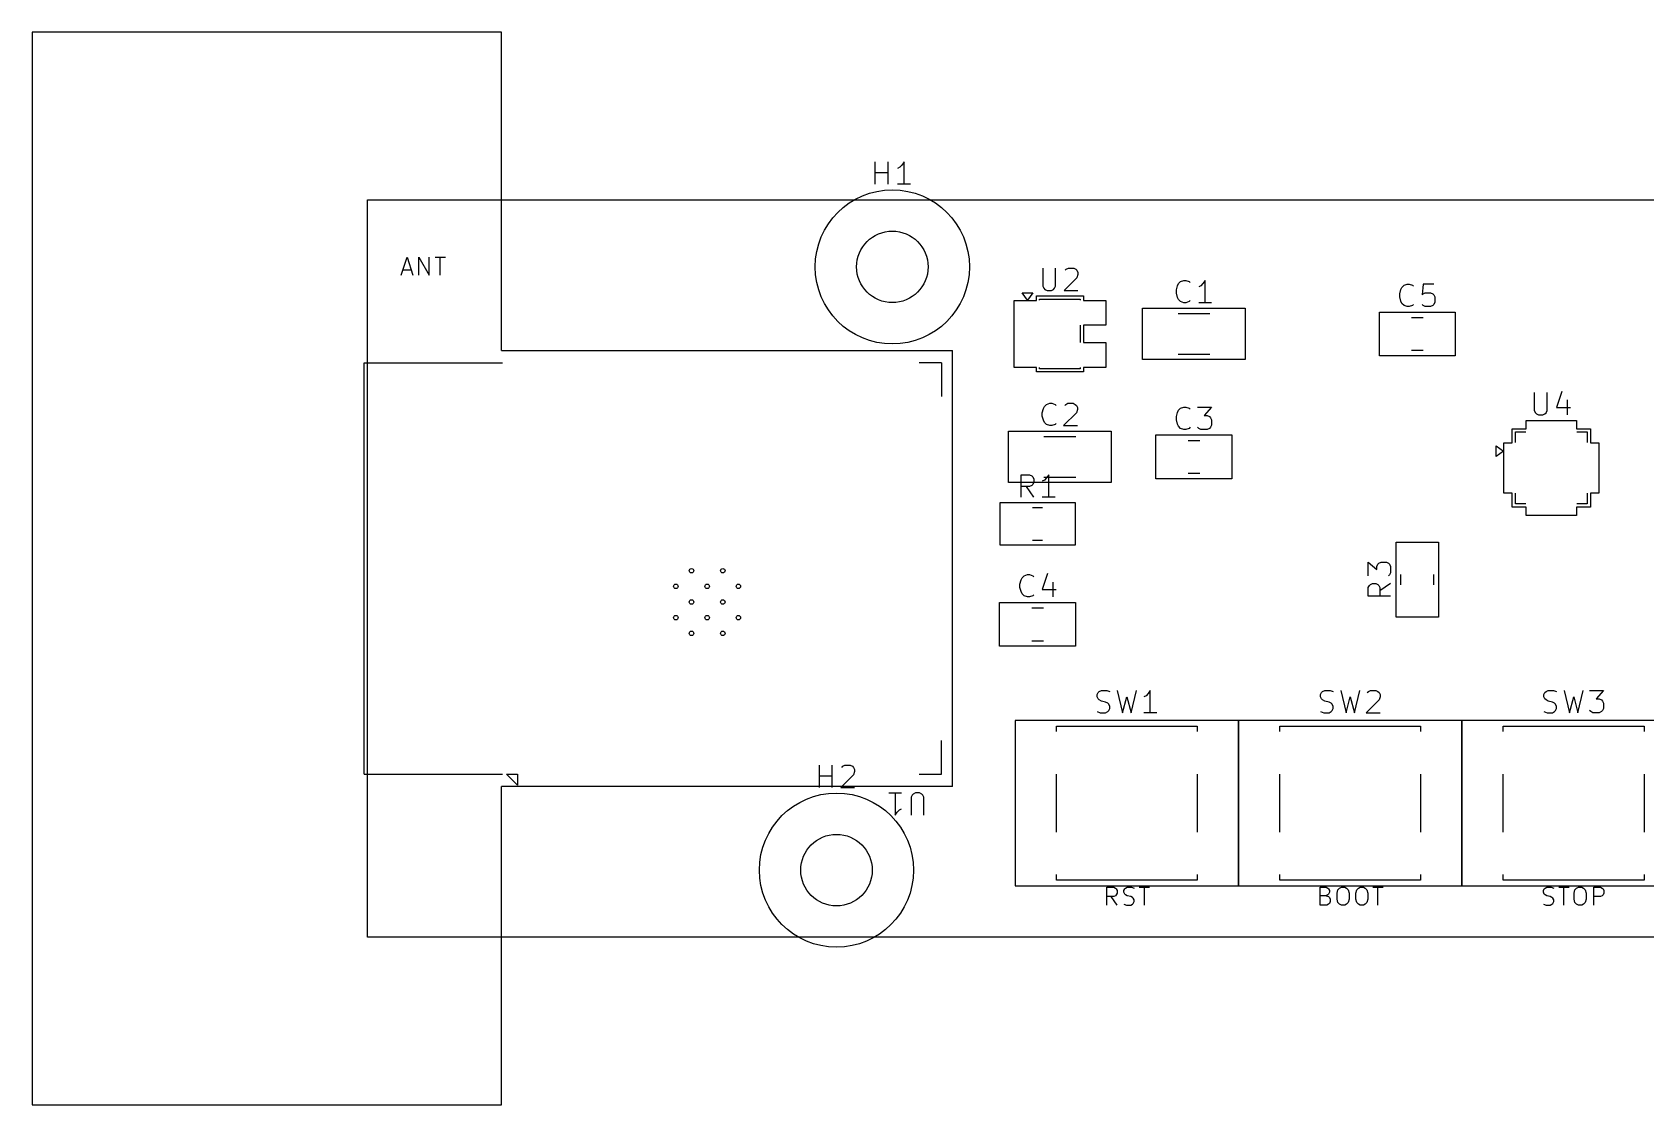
# Model space of a CAD drawing. Header units: millimetres. Extents: x -15 to 128, y -8 to 40.
# Drawn here: x -15 to 57.2, y -7.5 to 40.5 of the extents above; entities that cross this region are included whole.
import ezdxf

# ---------------------------------------------------------------- set-up
doc = ezdxf.new("R2010")
doc.units = ezdxf.units.MM
for name, color, linetype, true_color in [('Edge.Cuts', 254, 'CONTINUOUS', 0xd0d2cd), ('F.Courtyard', 6, 'CONTINUOUS', 0xff26e2), ('F.Silkscreen', 41, 'CONTINUOUS', 0xf2eda1), ('User.Drawings', 9, 'CONTINUOUS', 0xc2c2c2)]:
    doc.layers.add(name, color=color, linetype=linetype, true_color=true_color)

msp = doc.modelspace()

# ---------------------------------------------------------------- linework, layer by layer
at = {"layer": 'Edge.Cuts', "linetype": 'CONTINUOUS'}
for p, q in [((0, 33), (128, 33)), ((0, 0), (0, 33)), ((128, 0), (0, 0))]:
    msp.add_line(p, q, dxfattribs=at)
at = {"layer": 'Edge.Cuts'}
for centre, radius in [((23.5, 30), 1.599999), ((14.51, 16.4), 0.1), ((15.91, 16.4), 0.1), ((13.81, 15.7), 0.1), ((15.21, 15.7), 0.1), ((16.61, 15.7), 0.1), ((14.51, 15), 0.1), ((15.91, 15), 0.1), ((13.81, 14.3), 0.1), ((15.21, 14.3), 0.1), ((16.61, 14.3), 0.1), ((14.51, 13.6), 0.1), ((15.91, 13.6), 0.1), ((21, 3), 1.599999)]:
    msp.add_circle(centre, radius, dxfattribs=at)
at = {"layer": 'F.Courtyard', "linetype": 'CONTINUOUS'}
for p, q in [((-15, 40.5), (-15, -7.5)), ((6, 40.5), (-15, 40.5)), ((6, 26.25), (6, 40.5)), ((28.95, 28.5), (29.95, 28.5)), ((28.95, 25.5), (28.95, 28.5)), ((29.95, 28.7), (32.05, 28.7)), ((29.95, 28.5), (29.95, 28.7)), ((32.05, 28.7), (32.05, 28.5)), ((32.05, 28.5), (33.05, 28.5)), ((33.05, 28.5), (33.05, 27.39)), ((34.7, 28.15), (39.3, 28.15)), ((34.7, 25.85), (34.7, 28.15)), ((39.3, 28.15), (39.3, 25.85)), ((45.3, 27.98), (48.7, 27.98)), ((45.3, 26.02), (45.3, 27.98)), ((48.7, 27.98), (48.7, 26.02)), ((32.05, 27.39), (32.05, 26.61)), ((33.05, 27.39), (32.05, 27.39)), ((6, 26.25), (26.2, 26.25)), ((26.2, 6.75), (26.2, 26.25)), ((32.05, 26.61), (33.05, 26.61)), ((33.05, 26.61), (33.05, 25.5)), ((48.7, 26.02), (45.3, 26.02)), ((29.95, 25.5), (28.95, 25.5)), ((29.95, 25.3), (29.95, 25.5)), ((32.05, 25.3), (29.95, 25.3)), ((32.05, 25.5), (32.05, 25.3)), ((33.05, 25.5), (32.05, 25.5)), ((39.3, 25.85), (34.7, 25.85)), ((51.87, 23.13), (54.13, 23.13)), ((51.87, 22.75), (51.87, 23.13)), ((54.13, 23.13), (54.13, 22.75)), ((28.7, 22.65), (33.3, 22.65)), ((28.7, 20.35), (28.7, 22.65)), ((33.3, 22.65), (33.3, 20.35)), ((35.3, 22.48), (38.7, 22.48)), ((35.3, 20.52), (35.3, 22.48)), ((38.7, 22.48), (38.7, 20.52)), ((51.25, 22.75), (51.87, 22.75)), ((51.25, 22.13), (51.25, 22.75)), ((54.13, 22.75), (54.75, 22.75)), ((54.75, 22.75), (54.75, 22.13)), ((50.87, 22.13), (51.25, 22.13)), ((50.87, 19.87), (50.87, 22.13)), ((54.75, 22.13), (55.13, 22.13)), ((55.13, 22.13), (55.13, 19.87)), ((33.3, 20.35), (28.7, 20.35)), ((38.7, 20.52), (35.3, 20.52)), ((51.25, 19.87), (50.87, 19.87)), ((51.25, 19.25), (51.25, 19.87)), ((54.75, 19.87), (54.75, 19.25)), ((55.13, 19.87), (54.75, 19.87)), ((28.32, 19.45), (31.68, 19.45)), ((28.32, 17.55), (28.32, 19.45)), ((31.68, 19.45), (31.68, 17.55)), ((51.87, 19.25), (51.25, 19.25)), ((51.87, 18.87), (51.87, 19.25)), ((54.13, 18.87), (51.87, 18.87)), ((54.13, 19.25), (54.13, 18.87)), ((54.75, 19.25), (54.13, 19.25)), ((31.68, 17.55), (28.32, 17.55)), ((46.05, 17.68), (47.95, 17.68)), ((46.05, 14.32), (46.05, 17.68)), ((47.95, 17.68), (47.95, 14.32)), ((28.3, 14.98), (31.7, 14.98)), ((28.3, 13.02), (28.3, 14.98)), ((31.7, 14.98), (31.7, 13.02)), ((47.95, 14.32), (46.05, 14.32)), ((31.7, 13.02), (28.3, 13.02)), ((29, 9.7), (29, 2.3)), ((39, 9.7), (29, 9.7)), ((39, 2.3), (39, 9.7)), ((39, 9.7), (39, 2.3)), ((49, 9.7), (39, 9.7)), ((49, 9.7), (49, 2.3)), ((59, 9.7), (49, 9.7)), ((49, 2.3), (49, 9.7)), ((6, -7.5), (6, 6.75)), ((26.2, 6.75), (6, 6.75)), ((29, 2.3), (39, 2.3)), ((39, 2.3), (49, 2.3)), ((49, 2.3), (59, 2.3)), ((-15, -7.5), (6, -7.5))]:
    msp.add_line(p, q, dxfattribs=at)
at = {"layer": 'F.Courtyard'}
for centre, radius in [((23.5, 30), 3.45), ((23.5, 30), 1.599999), ((14.51, 16.4), 0.1), ((15.91, 16.4), 0.1), ((13.81, 15.7), 0.1), ((15.21, 15.7), 0.1), ((16.61, 15.7), 0.1), ((14.51, 15), 0.1), ((15.91, 15), 0.1), ((13.81, 14.3), 0.1), ((15.21, 14.3), 0.1), ((16.61, 14.3), 0.1), ((14.51, 13.6), 0.1), ((15.91, 13.6), 0.1), ((21, 3), 3.45), ((21, 3), 1.599999)]:
    msp.add_circle(centre, radius, dxfattribs=at)
at = {"layer": 'F.Silkscreen', "linetype": 'CONTINUOUS'}
for p, q in [((22.738095, 33.695181), (22.738095, 34.695181)), ((23.309523, 33.695181), (23.309523, 34.695181)), ((24.023809, 34.695181), (23.928571, 34.552324)), ((24.023809, 33.695181), (24.023809, 34.695181)), ((22.738095, 34.218991), (23.309523, 34.218991)), ((23.833333, 34.457086), (23.738095, 34.409467)), ((23.928571, 34.552324), (23.833333, 34.457086)), ((24.309523, 33.695181), (23.738095, 33.695181)), ((1.509524, 29.636145), (1.776191, 30.436145)), ((1.776191, 30.436145), (2.042857, 29.636145)), ((2.309524, 29.636145), (2.309524, 30.436145)), ((2.309524, 30.436145), (2.766667, 29.636145)), ((2.766667, 29.636145), (2.766667, 30.436145)), ((3.033333, 30.436145), (3.490476, 30.436145)), ((3.261904, 29.636145), (3.261904, 30.436145)), ((1.585714, 29.864717), (1.966667, 29.864717)), ((30.238095, 29.945181), (30.238095, 29.135658)), ((30.809523, 29.135658), (30.809523, 29.945181)), ((31.238095, 29.849943), (31.285714, 29.897562)), ((31.285714, 29.897562), (31.380952, 29.945181)), ((31.380952, 29.945181), (31.619047, 29.945181)), ((31.619047, 29.945181), (31.714285, 29.897562)), ((31.714285, 29.897562), (31.761904, 29.849943)), ((31.761904, 29.849943), (31.809523, 29.754705)), ((31.809523, 29.659467), (31.761904, 29.51661)), ((31.809523, 29.754705), (31.809523, 29.659467)), ((30.238095, 29.135658), (30.285714, 29.04042)), ((30.285714, 29.04042), (30.333333, 28.9928)), ((30.333333, 28.9928), (30.428571, 28.945181)), ((30.428571, 28.945181), (30.619047, 28.945181)), ((30.619047, 28.945181), (30.714285, 28.9928)), ((30.714285, 28.9928), (30.761904, 29.04042)), ((30.761904, 29.04042), (30.809523, 29.135658)), ((31.761904, 29.51661), (31.190476, 28.945181)), ((31.190476, 28.945181), (31.809523, 28.945181)), ((36.214286, 28.96661), (36.261905, 29.157086)), ((36.214286, 28.823753), (36.214286, 28.96661)), ((36.261905, 29.157086), (36.309524, 29.252324)), ((36.309524, 29.252324), (36.404762, 29.347562)), ((36.404762, 29.347562), (36.547619, 29.395181)), ((36.547619, 29.395181), (36.642857, 29.395181)), ((36.642857, 29.395181), (36.785714, 29.347562)), ((36.785714, 29.347562), (36.833333, 29.299943)), ((37.309524, 29.157086), (37.214286, 29.109467)), ((37.404762, 29.252324), (37.309524, 29.157086)), ((37.5, 29.395181), (37.404762, 29.252324)), ((37.5, 28.395181), (37.5, 29.395181)), ((46.214286, 28.79661), (46.261905, 28.987086)), ((46.261905, 28.987086), (46.309524, 29.082324)), ((46.309524, 29.082324), (46.404762, 29.177562)), ((46.404762, 29.177562), (46.547619, 29.225181)), ((46.547619, 29.225181), (46.642857, 29.225181)), ((46.642857, 29.225181), (46.785714, 29.177562)), ((46.785714, 29.177562), (46.833333, 29.129943)), ((47.261905, 29.225181), (47.214286, 28.748991)), ((47.738095, 29.225181), (47.261905, 29.225181)), ((29.55, 28.51), (29.31, 28.84)), ((29.31, 28.84), (29.79, 28.84)), ((29.55, 28.51), (29.31, 28.84)), ((29.31, 28.84), (29.79, 28.84)), ((29.79, 28.84), (29.55, 28.51)), ((29.79, 28.84), (29.55, 28.51)), ((30.09, 28.56), (31.91, 28.56)), ((30.09, 28.51), (30.09, 28.56)), ((31.91, 28.56), (31.91, 28.51)), ((36.261905, 28.633277), (36.214286, 28.823753)), ((36.309524, 28.538039), (36.261905, 28.633277)), ((36.404762, 28.4428), (36.309524, 28.538039)), ((36.547619, 28.395181), (36.404762, 28.4428)), ((36.642857, 28.395181), (36.547619, 28.395181)), ((36.785714, 28.4428), (36.642857, 28.395181)), ((36.833333, 28.49042), (36.785714, 28.4428)), ((37.785714, 28.395181), (37.214286, 28.395181)), ((46.214286, 28.653753), (46.214286, 28.79661)), ((46.261905, 28.463277), (46.214286, 28.653753)), ((46.309524, 28.368039), (46.261905, 28.463277)), ((46.404762, 28.2728), (46.309524, 28.368039)), ((46.547619, 28.225181), (46.404762, 28.2728)), ((46.642857, 28.225181), (46.547619, 28.225181)), ((46.785714, 28.2728), (46.642857, 28.225181)), ((46.833333, 28.32042), (46.785714, 28.2728)), ((47.214286, 28.748991), (47.261905, 28.79661)), ((47.261905, 28.2728), (47.214286, 28.32042)), ((47.261905, 28.79661), (47.357143, 28.844229)), ((47.357143, 28.225181), (47.261905, 28.2728)), ((47.357143, 28.844229), (47.595238, 28.844229)), ((47.595238, 28.225181), (47.357143, 28.225181)), ((47.595238, 28.844229), (47.690476, 28.79661)), ((47.690476, 28.2728), (47.595238, 28.225181)), ((47.690476, 28.79661), (47.738095, 28.748991)), ((47.738095, 28.32042), (47.690476, 28.2728)), ((47.738095, 28.748991), (47.785714, 28.653753)), ((47.785714, 28.415658), (47.738095, 28.32042)), ((47.785714, 28.653753), (47.785714, 28.415658)), ((36.288748, 27.91), (37.711252, 27.91)), ((46.738748, 27.735), (47.261252, 27.735)), ((31.91, 27.39), (31.91, 26.61)), ((36.288748, 26.09), (37.711252, 26.09)), ((46.738748, 26.265), (47.261252, 26.265)), ((-0.15, 25.7), (6.05, 25.7)), ((-0.15, 7.3), (-0.15, 25.7)), ((25.7, 25.7), (24.7, 25.7)), ((25.7, 25.7), (25.7, 24.2)), ((30.09, 25.44), (30.09, 25.49)), ((31.91, 25.44), (30.09, 25.44)), ((31.91, 25.49), (31.91, 25.44)), ((30.309524, 23.752324), (30.404762, 23.847562)), ((30.404762, 23.847562), (30.547619, 23.895181)), ((30.547619, 23.895181), (30.642857, 23.895181)), ((30.642857, 23.895181), (30.785714, 23.847562)), ((30.785714, 23.847562), (30.833333, 23.799943)), ((31.214286, 23.799943), (31.261905, 23.847562)), ((31.261905, 23.847562), (31.357143, 23.895181)), ((31.357143, 23.895181), (31.595238, 23.895181)), ((31.595238, 23.895181), (31.690476, 23.847562)), ((31.690476, 23.847562), (31.738095, 23.799943)), ((52.238095, 24.375181), (52.238095, 23.565658)), ((52.809523, 23.565658), (52.809523, 24.375181)), ((53.47619, 24.4228), (53.238095, 23.708515)), ((53.714285, 24.041848), (53.714285, 23.375181)), ((30.214286, 23.46661), (30.261905, 23.657086)), ((30.214286, 23.323753), (30.214286, 23.46661)), ((30.261905, 23.133277), (30.214286, 23.323753)), ((30.261905, 23.657086), (30.309524, 23.752324)), ((30.309524, 23.038039), (30.261905, 23.133277)), ((31.738095, 23.46661), (31.166667, 22.895181)), ((31.738095, 23.799943), (31.785714, 23.704705)), ((31.785714, 23.609467), (31.738095, 23.46661)), ((31.785714, 23.704705), (31.785714, 23.609467)), ((36.214286, 23.29661), (36.261905, 23.487086)), ((36.214286, 23.153753), (36.214286, 23.29661)), ((36.261905, 22.963277), (36.214286, 23.153753)), ((36.261905, 23.487086), (36.309524, 23.582324)), ((36.309524, 23.582324), (36.404762, 23.677562)), ((36.404762, 23.677562), (36.547619, 23.725181)), ((36.547619, 23.725181), (36.642857, 23.725181)), ((36.642857, 23.725181), (36.785714, 23.677562)), ((36.785714, 23.677562), (36.833333, 23.629943)), ((37.166667, 23.725181), (37.785714, 23.725181)), ((37.785714, 23.725181), (37.452381, 23.344229)), ((37.452381, 23.344229), (37.595238, 23.344229)), ((37.595238, 23.344229), (37.690476, 23.29661)), ((37.690476, 23.29661), (37.738095, 23.248991)), ((37.738095, 23.248991), (37.785714, 23.153753)), ((37.785714, 23.153753), (37.785714, 22.915658)), ((52.238095, 23.565658), (52.285714, 23.47042)), ((52.285714, 23.47042), (52.333333, 23.4228)), ((52.333333, 23.4228), (52.428571, 23.375181)), ((52.428571, 23.375181), (52.619047, 23.375181)), ((52.619047, 23.375181), (52.714285, 23.4228)), ((52.714285, 23.4228), (52.761904, 23.47042)), ((52.761904, 23.47042), (52.809523, 23.565658)), ((53.238095, 23.708515), (53.857142, 23.708515)), ((30.288748, 22.41), (31.711252, 22.41)), ((30.404762, 22.9428), (30.309524, 23.038039)), ((30.547619, 22.895181), (30.404762, 22.9428)), ((30.642857, 22.895181), (30.547619, 22.895181)), ((30.785714, 22.9428), (30.642857, 22.895181)), ((30.833333, 22.99042), (30.785714, 22.9428)), ((31.166667, 22.895181), (31.785714, 22.895181)), ((36.309524, 22.868039), (36.261905, 22.963277)), ((36.404762, 22.7728), (36.309524, 22.868039)), ((36.547619, 22.725181), (36.404762, 22.7728)), ((36.642857, 22.725181), (36.547619, 22.725181)), ((36.785714, 22.7728), (36.642857, 22.725181)), ((36.833333, 22.82042), (36.785714, 22.7728)), ((37.214286, 22.7728), (37.166667, 22.82042)), ((37.309524, 22.725181), (37.214286, 22.7728)), ((37.595238, 22.725181), (37.309524, 22.725181)), ((37.690476, 22.7728), (37.595238, 22.725181)), ((37.738095, 22.82042), (37.690476, 22.7728)), ((37.785714, 22.915658), (37.738095, 22.82042)), ((51.39, 22.61), (51.865, 22.61)), ((51.39, 22.135), (51.39, 22.61)), ((54.135, 22.61), (54.61, 22.61)), ((54.61, 22.61), (54.61, 22.135)), ((36.738748, 22.235), (37.261252, 22.235)), ((50.53, 21.51), (50.53, 21.99)), ((50.53, 21.99), (50.86, 21.75)), ((50.53, 21.51), (50.53, 21.99)), ((50.53, 21.99), (50.86, 21.75)), ((50.86, 21.75), (50.53, 21.51)), ((50.86, 21.75), (50.53, 21.51)), ((29.261905, 19.695181), (29.261905, 20.695181)), ((29.261905, 20.695181), (29.642857, 20.695181)), ((29.642857, 20.695181), (29.738095, 20.647562)), ((29.738095, 20.647562), (29.785714, 20.599943)), ((29.785714, 20.26661), (29.738095, 20.218991)), ((29.785714, 20.599943), (29.833333, 20.504705)), ((29.833333, 20.361848), (29.785714, 20.26661)), ((29.833333, 20.504705), (29.833333, 20.361848)), ((30.309524, 20.457086), (30.214286, 20.409467)), ((30.288748, 20.59), (31.711252, 20.59)), ((30.404762, 20.552324), (30.309524, 20.457086)), ((30.5, 20.695181), (30.404762, 20.552324)), ((30.5, 19.695181), (30.5, 20.695181)), ((36.738748, 20.765), (37.261252, 20.765)), ((29.642857, 20.171372), (29.261905, 20.171372)), ((29.833333, 19.695181), (29.5, 20.171372)), ((29.738095, 20.218991), (29.642857, 20.171372)), ((30.785714, 19.695181), (30.214286, 19.695181)), ((51.39, 19.39), (51.39, 19.865)), ((54.61, 19.865), (54.61, 19.39)), ((29.772936, 19.235), (30.227064, 19.235)), ((51.865, 19.39), (51.39, 19.39)), ((54.61, 19.39), (54.135, 19.39)), ((29.772936, 17.765), (30.227064, 17.765)), ((44.804819, 16.166668), (44.804819, 16.785715)), ((44.804819, 16.785715), (45.185771, 16.452382)), ((45.185771, 16.595239), (45.23339, 16.690477)), ((45.23339, 16.690477), (45.281009, 16.738096)), ((45.281009, 16.738096), (45.376247, 16.785715)), ((45.376247, 16.785715), (45.614342, 16.785715)), ((45.614342, 16.785715), (45.70958, 16.738096)), ((45.70958, 16.738096), (45.7572, 16.690477)), ((45.7572, 16.690477), (45.804819, 16.595239)), ((29.214286, 15.79661), (29.261905, 15.987086)), ((29.261905, 15.987086), (29.309524, 16.082324)), ((29.309524, 16.082324), (29.404762, 16.177562)), ((29.404762, 16.177562), (29.547619, 16.225181)), ((29.547619, 16.225181), (29.642857, 16.225181)), ((29.642857, 16.225181), (29.785714, 16.177562)), ((29.785714, 16.177562), (29.833333, 16.129943)), ((30.452381, 16.2728), (30.214286, 15.558515)), ((30.690476, 15.891848), (30.690476, 15.225181)), ((45.185771, 16.452382), (45.185771, 16.595239)), ((45.7572, 16.214287), (45.70958, 16.166668)), ((45.804819, 16.309525), (45.7572, 16.214287)), ((45.804819, 16.595239), (45.804819, 16.309525)), ((46.265, 15.772936), (46.265, 16.227064)), ((47.735, 15.772936), (47.735, 16.227064)), ((29.214286, 15.653753), (29.214286, 15.79661)), ((29.261905, 15.463277), (29.214286, 15.653753)), ((29.309524, 15.368039), (29.261905, 15.463277)), ((29.404762, 15.2728), (29.309524, 15.368039)), ((29.547619, 15.225181), (29.404762, 15.2728)), ((29.642857, 15.225181), (29.547619, 15.225181)), ((29.785714, 15.2728), (29.642857, 15.225181)), ((29.833333, 15.32042), (29.785714, 15.2728)), ((30.214286, 15.558515), (30.833333, 15.558515)), ((44.804819, 15.642858), (44.852438, 15.738096)), ((44.804819, 15.261906), (44.804819, 15.642858)), ((45.804819, 15.261906), (44.804819, 15.261906)), ((44.852438, 15.738096), (44.900057, 15.785715)), ((44.900057, 15.785715), (44.995295, 15.833334)), ((44.995295, 15.833334), (45.138152, 15.833334)), ((45.138152, 15.833334), (45.23339, 15.785715)), ((45.23339, 15.785715), (45.281009, 15.738096)), ((45.281009, 15.738096), (45.328628, 15.642858)), ((45.804819, 15.833334), (45.328628, 15.500001)), ((45.328628, 15.642858), (45.328628, 15.261906)), ((29.738748, 14.735), (30.261252, 14.735)), ((29.738748, 13.265), (30.261252, 13.265)), ((32.666667, 10.854705), (32.714286, 10.949943)), ((32.666667, 10.759467), (32.666667, 10.854705)), ((32.714286, 10.949943), (32.761905, 10.997562)), ((32.761905, 10.997562), (32.857143, 11.045181)), ((32.857143, 11.045181), (33.095238, 11.045181)), ((33.095238, 11.045181), (33.238095, 10.997562)), ((33.571429, 11.045181), (33.809524, 10.045181)), ((34.190476, 10.045181), (34.428572, 11.045181)), ((34.952381, 10.902324), (34.857143, 10.807086)), ((35.047619, 11.045181), (34.952381, 10.902324)), ((35.047619, 10.045181), (35.047619, 11.045181)), ((42.666667, 10.854705), (42.714286, 10.949943)), ((42.666667, 10.759467), (42.666667, 10.854705)), ((42.714286, 10.949943), (42.761905, 10.997562)), ((42.761905, 10.997562), (42.857143, 11.045181)), ((42.857143, 11.045181), (43.095238, 11.045181)), ((43.095238, 11.045181), (43.238095, 10.997562)), ((43.571429, 11.045181), (43.809524, 10.045181)), ((44.190476, 10.045181), (44.428572, 11.045181)), ((44.761905, 10.949943), (44.809524, 10.997562)), ((44.809524, 10.997562), (44.904762, 11.045181)), ((44.904762, 11.045181), (45.142857, 11.045181)), ((45.142857, 11.045181), (45.238095, 10.997562)), ((45.238095, 10.997562), (45.285714, 10.949943)), ((45.285714, 10.949943), (45.333333, 10.854705)), ((45.333333, 10.854705), (45.333333, 10.759467)), ((52.666667, 10.854705), (52.714286, 10.949943)), ((52.666667, 10.759467), (52.666667, 10.854705)), ((52.714286, 10.949943), (52.761905, 10.997562)), ((52.761905, 10.997562), (52.857143, 11.045181)), ((52.857143, 11.045181), (53.095238, 11.045181)), ((53.095238, 11.045181), (53.238095, 10.997562)), ((53.571429, 11.045181), (53.809524, 10.045181)), ((54.190476, 10.045181), (54.428572, 11.045181)), ((54.714286, 11.045181), (55.333333, 11.045181)), ((55.333333, 11.045181), (55, 10.664229)), ((32.714286, 10.664229), (32.666667, 10.759467)), ((32.761905, 10.61661), (32.714286, 10.664229)), ((32.857143, 10.568991), (32.761905, 10.61661)), ((33.047619, 10.521372), (32.857143, 10.568991)), ((33.142857, 10.473753), (33.047619, 10.521372)), ((33.190476, 10.426134), (33.142857, 10.473753)), ((33.142857, 10.0928), (33.190476, 10.14042)), ((33.238095, 10.330896), (33.190476, 10.426134)), ((33.190476, 10.14042), (33.238095, 10.235658)), ((33.238095, 10.235658), (33.238095, 10.330896)), ((33.809524, 10.045181), (34, 10.759467)), ((34, 10.759467), (34.190476, 10.045181)), ((34.857143, 10.807086), (34.761905, 10.759467)), ((42.714286, 10.664229), (42.666667, 10.759467)), ((42.761905, 10.61661), (42.714286, 10.664229)), ((42.857143, 10.568991), (42.761905, 10.61661)), ((43.047619, 10.521372), (42.857143, 10.568991)), ((43.142857, 10.473753), (43.047619, 10.521372)), ((43.190476, 10.426134), (43.142857, 10.473753)), ((43.142857, 10.0928), (43.190476, 10.14042)), ((43.238095, 10.330896), (43.190476, 10.426134)), ((43.190476, 10.14042), (43.238095, 10.235658)), ((43.238095, 10.235658), (43.238095, 10.330896)), ((43.809524, 10.045181), (44, 10.759467)), ((44, 10.759467), (44.190476, 10.045181)), ((45.285714, 10.61661), (44.714286, 10.045181)), ((45.333333, 10.759467), (45.285714, 10.61661)), ((52.714286, 10.664229), (52.666667, 10.759467)), ((52.761905, 10.61661), (52.714286, 10.664229)), ((52.857143, 10.568991), (52.761905, 10.61661)), ((53.047619, 10.521372), (52.857143, 10.568991)), ((53.142857, 10.473753), (53.047619, 10.521372)), ((53.190476, 10.426134), (53.142857, 10.473753)), ((53.142857, 10.0928), (53.190476, 10.14042)), ((53.238095, 10.330896), (53.190476, 10.426134)), ((53.190476, 10.14042), (53.238095, 10.235658)), ((53.238095, 10.235658), (53.238095, 10.330896)), ((53.809524, 10.045181), (54, 10.759467)), ((54, 10.759467), (54.190476, 10.045181)), ((54.761905, 10.0928), (54.714286, 10.14042)), ((55, 10.664229), (55.142857, 10.664229)), ((55.142857, 10.664229), (55.238095, 10.61661)), ((55.238095, 10.61661), (55.285714, 10.568991)), ((55.285714, 10.14042), (55.238095, 10.0928)), ((55.285714, 10.568991), (55.333333, 10.473753)), ((55.333333, 10.235658), (55.285714, 10.14042)), ((55.333333, 10.473753), (55.333333, 10.235658)), ((30.85, 9.45), (37.15, 9.45)), ((30.85, 9.2), (30.85, 9.45)), ((32.666667, 10.0928), (32.809524, 10.045181)), ((32.809524, 10.045181), (33.047619, 10.045181)), ((33.047619, 10.045181), (33.142857, 10.0928)), ((35.333333, 10.045181), (34.761905, 10.045181)), ((37.15, 9.45), (37.15, 9.2)), ((40.85, 9.45), (47.15, 9.45)), ((40.85, 9.2), (40.85, 9.45)), ((42.666667, 10.0928), (42.809524, 10.045181)), ((42.809524, 10.045181), (43.047619, 10.045181)), ((43.047619, 10.045181), (43.142857, 10.0928)), ((44.714286, 10.045181), (45.333333, 10.045181)), ((47.15, 9.45), (47.15, 9.2)), ((50.85, 9.45), (57.15, 9.45)), ((50.85, 9.2), (50.85, 9.45)), ((52.666667, 10.0928), (52.809524, 10.045181)), ((52.809524, 10.045181), (53.047619, 10.045181)), ((53.047619, 10.045181), (53.142857, 10.0928)), ((54.857143, 10.045181), (54.761905, 10.0928)), ((55.142857, 10.045181), (54.857143, 10.045181)), ((55.238095, 10.0928), (55.142857, 10.045181)), ((57.15, 9.45), (57.15, 9.2)), ((25.7, 7.3), (25.7, 8.8)), ((-0.15, 7.3), (6.05, 7.3)), ((6.725, 6.8), (6.225, 7.3)), ((6.225, 7.3), (6.725, 7.3)), ((6.725, 6.8), (6.225, 7.3)), ((6.225, 7.3), (6.725, 7.3)), ((6.725, 7.3), (6.725, 6.8)), ((6.725, 7.3), (6.725, 6.8)), ((20.238095, 6.695181), (20.238095, 7.695181)), ((20.809523, 6.695181), (20.809523, 7.695181)), ((21.761904, 7.26661), (21.190476, 6.695181)), ((21.238095, 7.599943), (21.285714, 7.647562)), ((21.285714, 7.647562), (21.380952, 7.695181)), ((21.380952, 7.695181), (21.619047, 7.695181)), ((21.619047, 7.695181), (21.714285, 7.647562)), ((21.714285, 7.647562), (21.761904, 7.599943)), ((21.761904, 7.599943), (21.809523, 7.504705)), ((21.809523, 7.409467), (21.761904, 7.26661)), ((21.809523, 7.504705), (21.809523, 7.409467)), ((24.7, 7.3), (25.7, 7.3)), ((30.85, 4.7), (30.85, 7.3)), ((37.15, 7.3), (37.15, 4.7)), ((40.85, 4.7), (40.85, 7.3)), ((47.15, 7.3), (47.15, 4.7)), ((50.85, 4.7), (50.85, 7.3)), ((57.15, 7.3), (57.15, 4.7)), ((20.238095, 7.218991), (20.809523, 7.218991)), ((21.190476, 6.695181), (21.809523, 6.695181)), ((23.340476, 6.45482), (23.911904, 6.45482)), ((23.62619, 6.45482), (23.62619, 5.45482)), ((24.388095, 6.359581), (24.340476, 6.264343)), ((24.340476, 6.264343), (24.340476, 5.45482)), ((24.435714, 6.4072), (24.388095, 6.359581)), ((24.530952, 6.45482), (24.435714, 6.4072)), ((24.721428, 6.45482), (24.530952, 6.45482)), ((24.816666, 6.4072), (24.721428, 6.45482)), ((24.864285, 6.359581), (24.816666, 6.4072)), ((24.911904, 6.264343), (24.864285, 6.359581)), ((24.911904, 5.45482), (24.911904, 6.264343)), ((23.62619, 5.45482), (23.721428, 5.597677)), ((23.721428, 5.597677), (23.816666, 5.692915)), ((23.816666, 5.692915), (23.911904, 5.740534)), ((30.85, 2.55), (30.85, 2.8)), ((37.15, 2.55), (30.85, 2.55)), ((33.104762, 1.436145), (33.104762, 2.236145)), ((33.104762, 2.236145), (33.409524, 2.236145)), ((33.409524, 2.236145), (33.485714, 2.19805)), ((33.485714, 2.19805), (33.523809, 2.159955)), ((33.904762, 2.159955), (33.942857, 2.19805)), ((33.942857, 2.19805), (34.019047, 2.236145)), ((34.019047, 2.236145), (34.209524, 2.236145)), ((34.209524, 2.236145), (34.323809, 2.19805)), ((34.552381, 2.236145), (35.009524, 2.236145)), ((34.780952, 1.436145), (34.780952, 2.236145)), ((37.15, 2.8), (37.15, 2.55)), ((40.85, 2.55), (40.85, 2.8)), ((47.15, 2.55), (40.85, 2.55)), ((42.647619, 1.436145), (42.647619, 2.236145)), ((42.647619, 2.236145), (42.914285, 2.236145)), ((42.914285, 2.236145), (42.990476, 2.19805)), ((42.990476, 2.19805), (43.028571, 2.159955)), ((43.447619, 2.12186), (43.523809, 2.19805)), ((43.523809, 2.19805), (43.6, 2.236145)), ((43.6, 2.236145), (43.752381, 2.236145)), ((43.752381, 2.236145), (43.828571, 2.19805)), ((43.828571, 2.19805), (43.904762, 2.12186)), ((44.285714, 2.12186), (44.361904, 2.19805)), ((44.361904, 2.19805), (44.438095, 2.236145)), ((44.438095, 2.236145), (44.590476, 2.236145)), ((44.590476, 2.236145), (44.666666, 2.19805)), ((44.666666, 2.19805), (44.742857, 2.12186)), ((45.009523, 2.236145), (45.466666, 2.236145)), ((45.238094, 1.436145), (45.238094, 2.236145)), ((47.15, 2.8), (47.15, 2.55)), ((50.85, 2.55), (50.85, 2.8)), ((57.15, 2.55), (50.85, 2.55)), ((52.685714, 2.159955), (52.723809, 2.19805)), ((52.723809, 2.19805), (52.799999, 2.236145)), ((52.799999, 2.236145), (52.990476, 2.236145)), ((52.990476, 2.236145), (53.104761, 2.19805)), ((53.333333, 2.236145), (53.790476, 2.236145)), ((53.561904, 1.436145), (53.561904, 2.236145)), ((54.057143, 2.12186), (54.133333, 2.19805)), ((54.133333, 2.19805), (54.209524, 2.236145)), ((54.209524, 2.236145), (54.361905, 2.236145)), ((54.361905, 2.236145), (54.438095, 2.19805)), ((54.438095, 2.19805), (54.514286, 2.12186)), ((54.895238, 1.436145), (54.895238, 2.236145)), ((54.895238, 2.236145), (55.2, 2.236145)), ((55.2, 2.236145), (55.27619, 2.19805)), ((55.27619, 2.19805), (55.314285, 2.159955)), ((57.15, 2.8), (57.15, 2.55)), ((33.409524, 1.817098), (33.104762, 1.817098)), ((33.561905, 1.436145), (33.295238, 1.817098)), ((33.485714, 1.855193), (33.409524, 1.817098)), ((33.523809, 1.893288), (33.485714, 1.855193)), ((33.523809, 2.159955), (33.561905, 2.083764)), ((33.561905, 1.969479), (33.523809, 1.893288)), ((33.561905, 2.083764), (33.561905, 1.969479)), ((33.866666, 2.083764), (33.904762, 2.159955)), ((33.866666, 2.007574), (33.866666, 2.083764)), ((33.904762, 1.931383), (33.866666, 2.007574)), ((33.866666, 1.47424), (33.980952, 1.436145)), ((33.942857, 1.893288), (33.904762, 1.931383)), ((34.019047, 1.855193), (33.942857, 1.893288)), ((34.171428, 1.817098), (34.019047, 1.855193)), ((34.247619, 1.779002), (34.171428, 1.817098)), ((34.171428, 1.436145), (34.247619, 1.47424)), ((34.285714, 1.740907), (34.247619, 1.779002)), ((34.247619, 1.47424), (34.285714, 1.512336)), ((34.323809, 1.664717), (34.285714, 1.740907)), ((34.285714, 1.512336), (34.323809, 1.588526)), ((34.323809, 1.588526), (34.323809, 1.664717)), ((42.914285, 1.855193), (42.647619, 1.855193)), ((42.990476, 1.893288), (42.914285, 1.855193)), ((42.914285, 1.855193), (43.028571, 1.817098)), ((43.028571, 1.47424), (42.952381, 1.436145)), ((43.028571, 1.931383), (42.990476, 1.893288)), ((43.028571, 2.159955), (43.066666, 2.083764)), ((43.066666, 2.007574), (43.028571, 1.931383)), ((43.028571, 1.817098), (43.066666, 1.779002)), ((43.066666, 1.512336), (43.028571, 1.47424)), ((43.066666, 2.083764), (43.066666, 2.007574)), ((43.066666, 1.779002), (43.104762, 1.702812)), ((43.104762, 1.588526), (43.066666, 1.512336)), ((43.104762, 1.702812), (43.104762, 1.588526)), ((43.409523, 1.969479), (43.447619, 2.12186)), ((43.409523, 1.702812), (43.409523, 1.969479)), ((43.447619, 1.550431), (43.409523, 1.702812)), ((43.523809, 1.47424), (43.447619, 1.550431)), ((43.6, 1.436145), (43.523809, 1.47424)), ((43.828571, 1.47424), (43.752381, 1.436145)), ((43.904762, 1.550431), (43.828571, 1.47424)), ((43.904762, 2.12186), (43.942857, 1.969479)), ((43.942857, 1.702812), (43.904762, 1.550431)), ((43.942857, 1.969479), (43.942857, 1.702812)), ((44.247618, 1.969479), (44.285714, 2.12186)), ((44.247618, 1.702812), (44.247618, 1.969479)), ((44.285714, 1.550431), (44.247618, 1.702812)), ((44.361904, 1.47424), (44.285714, 1.550431)), ((44.438095, 1.436145), (44.361904, 1.47424)), ((44.666666, 1.47424), (44.590476, 1.436145)), ((44.742857, 1.550431), (44.666666, 1.47424)), ((44.742857, 2.12186), (44.780952, 1.969479)), ((44.780952, 1.702812), (44.742857, 1.550431)), ((44.780952, 1.969479), (44.780952, 1.702812)), ((52.647618, 2.083764), (52.685714, 2.159955)), ((52.647618, 2.007574), (52.647618, 2.083764)), ((52.685714, 1.931383), (52.647618, 2.007574)), ((52.647618, 1.47424), (52.761904, 1.436145)), ((52.723809, 1.893288), (52.685714, 1.931383)), ((52.799999, 1.855193), (52.723809, 1.893288)), ((52.95238, 1.817098), (52.799999, 1.855193)), ((53.028571, 1.779002), (52.95238, 1.817098)), ((52.95238, 1.436145), (53.028571, 1.47424)), ((53.066666, 1.740907), (53.028571, 1.779002)), ((53.028571, 1.47424), (53.066666, 1.512336)), ((53.104761, 1.664717), (53.066666, 1.740907)), ((53.066666, 1.512336), (53.104761, 1.588526)), ((53.104761, 1.588526), (53.104761, 1.664717)), ((54.019047, 1.969479), (54.057143, 2.12186)), ((54.019047, 1.702812), (54.019047, 1.969479)), ((54.057143, 1.550431), (54.019047, 1.702812)), ((54.133333, 1.47424), (54.057143, 1.550431)), ((54.209524, 1.436145), (54.133333, 1.47424)), ((54.438095, 1.47424), (54.361905, 1.436145)), ((54.514286, 1.550431), (54.438095, 1.47424)), ((54.514286, 2.12186), (54.552381, 1.969479)), ((54.552381, 1.702812), (54.514286, 1.550431)), ((54.552381, 1.969479), (54.552381, 1.702812)), ((55.2, 1.817098), (54.895238, 1.817098)), ((55.27619, 1.855193), (55.2, 1.817098)), ((55.314285, 1.893288), (55.27619, 1.855193)), ((55.314285, 2.159955), (55.352381, 2.083764)), ((55.352381, 1.969479), (55.314285, 1.893288)), ((55.352381, 2.083764), (55.352381, 1.969479)), ((33.980952, 1.436145), (34.171428, 1.436145)), ((42.952381, 1.436145), (42.647619, 1.436145)), ((43.752381, 1.436145), (43.6, 1.436145)), ((44.590476, 1.436145), (44.438095, 1.436145)), ((52.761904, 1.436145), (52.95238, 1.436145)), ((54.361905, 1.436145), (54.209524, 1.436145))]:
    msp.add_line(p, q, dxfattribs=at)
at = {"layer": 'F.Silkscreen'}
for centre, radius in [((23.5, 30), 1.599999), ((14.51, 16.4), 0.1), ((15.91, 16.4), 0.1), ((13.81, 15.7), 0.1), ((15.21, 15.7), 0.1), ((16.61, 15.7), 0.1), ((14.51, 15), 0.1), ((15.91, 15), 0.1), ((13.81, 14.3), 0.1), ((15.21, 14.3), 0.1), ((16.61, 14.3), 0.1), ((14.51, 13.6), 0.1), ((15.91, 13.6), 0.1), ((21, 3), 1.599999)]:
    msp.add_circle(centre, radius, dxfattribs=at)
at = {"layer": 'User.Drawings'}
for centre, radius in [((23.5, 30), 1.599999), ((14.51, 16.4), 0.1), ((15.91, 16.4), 0.1), ((13.81, 15.7), 0.1), ((15.21, 15.7), 0.1), ((16.61, 15.7), 0.1), ((14.51, 15), 0.1), ((15.91, 15), 0.1), ((13.81, 14.3), 0.1), ((15.21, 14.3), 0.1), ((16.61, 14.3), 0.1), ((14.51, 13.6), 0.1), ((15.91, 13.6), 0.1), ((21, 3), 1.599999)]:
    msp.add_circle(centre, radius, dxfattribs=at)

doc.saveas('drawing.dxf')
